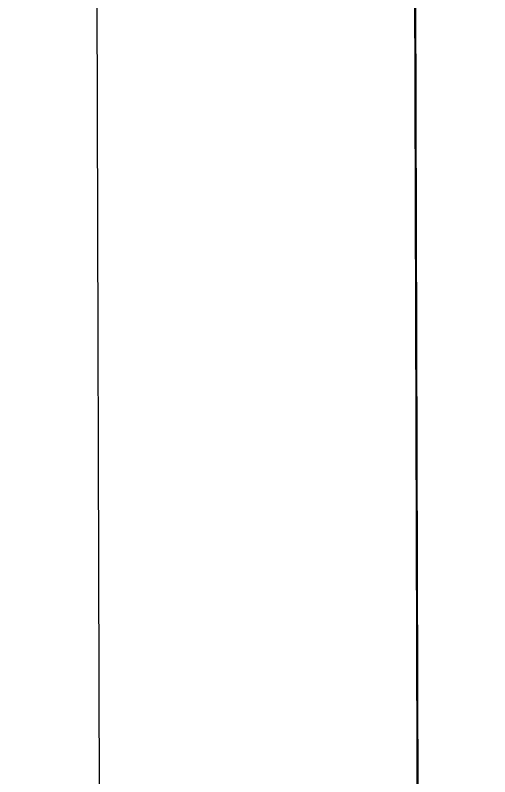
# Model space of a CAD drawing. Header units: millimetres. Extents: x 29397 to 29927, y 26123 to 26652.
# Drawn here: x 29578.323 to 29579.367, y 26376.295 to 26377.969 of the extents above; entities that cross this region are included whole.
import ezdxf

# ---------------------------------------------------------------- set-up
doc = ezdxf.new("R2010")
doc.units = ezdxf.units.MM
doc.header["$LTSCALE"] = 0.3
for name, color, linetype in [('_IndivSubPlot', 180, 'Continuous'), ('_IndivSubPlot_DIMENSION', 7, 'Continuous'), ('_InternalRoad', 3, 'Continuous')]:
    doc.layers.add(name, color=color, linetype=linetype)
doc.layers.get('0').off()
doc.styles.add('PreDCRFont', font='ARIALN.TTF')
doc.dimstyles.new('PDCR-PLOT-INT', dxfattribs={"dimtxt": 0.3, "dimasz": 0.25, "dimexe": 0.25, "dimexo": 0.25, "dimgap": 0.25, "dimtad": 0, "dimzin": 0, "dimdsep": 46, "dimtxsty": 'PreDCRFont', "dimblk": 'OBLIQUE', "dimcen": 0.5, "dimdle": 0.1, "dimadec": 0, "dimazin": 0, "dimtfac": 1, "dimtix": 1, "dimtofl": 0, "dimtmove": 1, "dimatfit": 1, "dimfxl": 1, "dimtolj": 1, "dimtzin": 0, "dimlwd": 15, "dimarcsym": 0})

# ---------------------------------------------------------------- blocks, each defined once
blk = doc.blocks.new('_Oblique')
at = {"color": 0, "linetype": 'ByBlock', "lineweight": -2}
blk.add_line((-0.5, -0.5), (0.5, 0.5), dxfattribs=at)
blk = doc.blocks.new('*D356')
at = {"layer": '_IndivSubPlot_DIMENSION', "color": 0, "lineweight": 15, "transparency": 16777216}
for p, q in [((29578.4989, 26379.1075), (29578.5193, 26372.3857)), ((29578.5436, 26364.355), (29578.5233, 26371.0767))]:
    blk.add_line(p, q, dxfattribs=at)
at = {"layer": '_IndivSubPlot_DIMENSION', "color": 0, "lineweight": 15, "transparency": 16777216, "xscale": 0.25, "yscale": 0.25, "zscale": 0.25}
for p, rotation in [((29578.4992, 26379.0075), 90.17353337462083), ((29578.5433, 26364.455), 270.1735333746208)]:
    blk.add_blockref('_Oblique', p, dxfattribs=dict(at, rotation=rotation))
at = {"layer": '_IndivSubPlot_DIMENSION', "color": 0, "lineweight": 15, "transparency": 16777216, "insert": (29578.5213, 26371.7312), "char_height": 0.3, "attachment_point": 5, "rotation": 270.1735, "style": 'PreDCRFont'}
blk.add_mtext('\\A1;14.55', dxfattribs=at)

msp = doc.modelspace()

# ---------------------------------------------------------------- linework, layer by layer
at = {"layer": '_IndivSubPlot'}
msp.add_lwpolyline([(29579.2433, 26364.4571), (29579.1992, 26379.0096)], dxfattribs=at)
at = {"layer": '_InternalRoad'}
msp.add_lwpolyline([(29591.1966, 26379.885), (29591.1875, 26382.885), (29581.1362, 26382.6168), (29579.1901, 26382.0096), (29579.1992, 26379.0096), (29579.2433, 26364.4571), (29579.4566, 26294.0374), (29591.4565, 26294.0737), (29591.4117, 26308.8637), (29591.3669, 26323.6536), (29591.3221, 26338.4435), (29591.2774, 26353.2335), (29591.2326, 26368.0234)], close=True, dxfattribs=at)

# ---------------------------------------------------------------- dimensions: what is measured, and where the dimension line sits
at = {"layer": '_IndivSubPlot_DIMENSION', "lineweight": 15}
dim = msp.add_aligned_dim(p1=(29578.5433, 26364.455), p2=(29578.4992, 26379.0075), distance=0, text='14.55', dimstyle='PDCR-PLOT-INT', dxfattribs=at)
dim.commit()
dim.dimension.update_dxf_attribs({"geometry": '*D356', "text_midpoint": (29578.5213, 26371.7312)})

doc.saveas('drawing.dxf')
